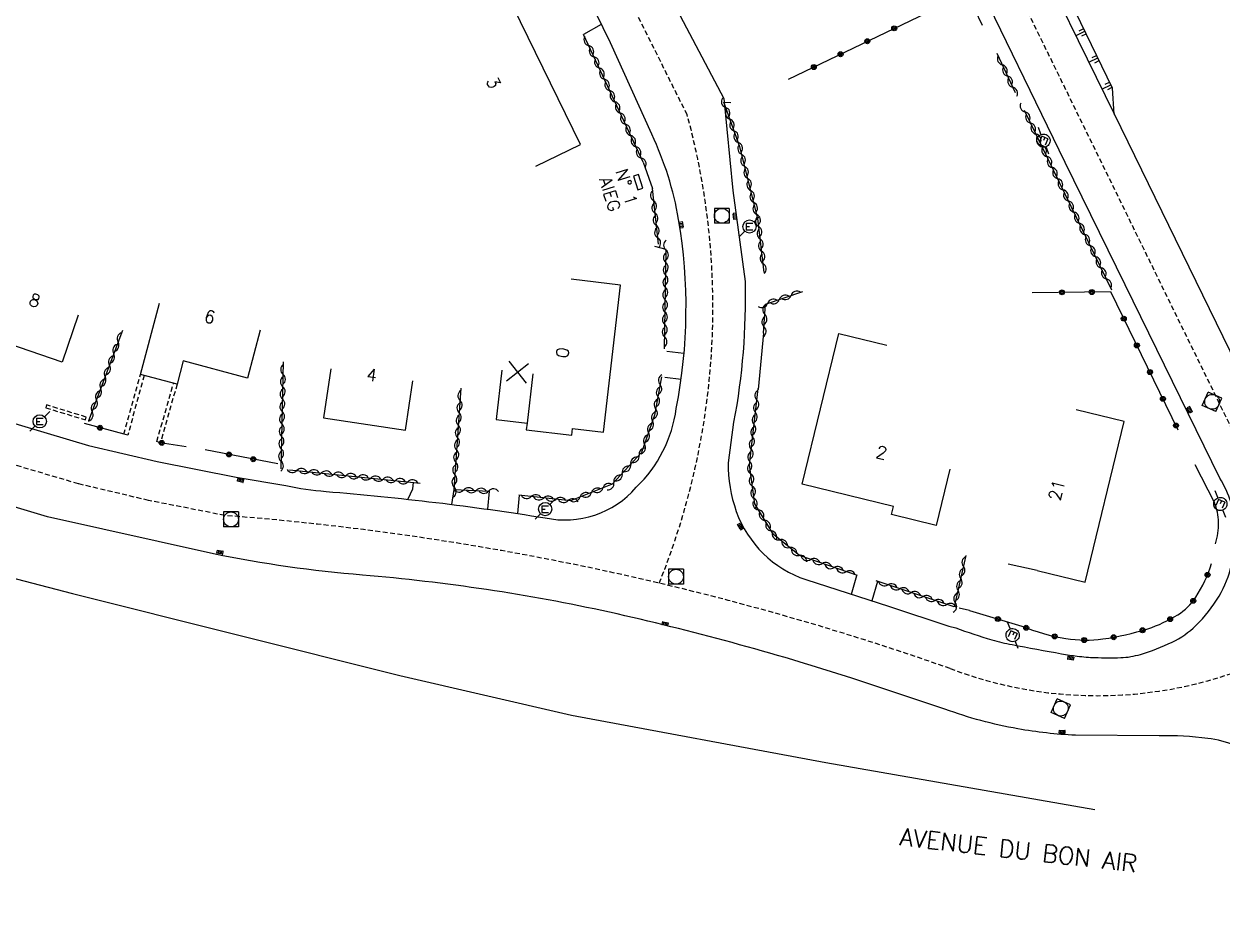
# Model space of a CAD drawing. Header units: millimetres. Extents: x 184000 to 185001, y 129000 to 130000.
# Drawn here: x 184783 to 184903.8, y 129724.7 to 129813.2 of the extents above; entities that cross this region are included whole.
import ezdxf
from ezdxf.enums import TextEntityAlignment as Align

# ---------------------------------------------------------------- set-up
doc = ezdxf.new("R2010")
doc.units = ezdxf.units.MM
doc.linetypes.add('DASHED', pattern=[0.75, 0.5, -0.25])
doc.layers.get('0').update_dxf_attribs({"linetype": 'CONTINUOUS'})
for name, color, linetype in [('W0001', 6, 'DASHED'), ('W0008', 7, 'CONTINUOUS'), ('W0100', 7, 'CONTINUOUS'), ('W0112', 1, 'DASHED'), ('W0211', 2, 'CONTINUOUS'), ('W0310', 3, 'CONTINUOUS'), ('W0322', 7, 'CONTINUOUS'), ('W0330', 7, 'CONTINUOUS'), ('W0334', 7, 'CONTINUOUS'), ('W0400', 7, 'CONTINUOUS'), ('W0420', 7, 'CONTINUOUS'), ('W0471', 7, 'CONTINUOUS'), ('W0984', 7, 'CONTINUOUS'), ('W0989', 7, 'CONTINUOUS'), ('W0991', 7, 'CONTINUOUS'), ('W1102', 7, 'CONTINUOUS')]:
    doc.layers.add(name, color=color, linetype=linetype)
doc.styles.get("Standard").update_dxf_attribs({"font": 'romans.shx', "width": 0.85})

# ---------------------------------------------------------------- blocks, each defined once
blk = doc.blocks.new('t310o')
at = {"color": 0, "linetype": 'Continuous'}
for centre, start, end in [((-0.5, 0.38), 216.8699, 323.1304), ((0.5, -0.37), 36.8699, 143.1303)]:
    blk.add_arc(centre, 0.625, start, end, dxfattribs=at)
blk = doc.blocks.new('T420')
for p, q in [((0.75, 0.75), (-0.75, 0.75)), ((-0.75, 0.75), (-0.75, -0.75)), ((0.75, 0.75), (0.75, -0.75)), ((0.75, -0.75), (-0.75, -0.75))]:
    blk.add_line(p, q)
blk.add_ellipse((0, 0), major_axis=(-0.53, 0.53), ratio=1, start_param=3.926991, end_param=10.210176)
blk = doc.blocks.new('T400')
for p, q in [((-0.15, 0.3), (0.15, 0.3)), ((-0.15, -0.25), (-0.15, 0.3)), ((-0.15, 0.15), (0.15, 0.15)), ((-0.15, 0), (0.15, 0)), ((0.15, 0.3), (0.15, -0.25)), ((-0.15, -0.15), (0.15, -0.15)), ((-0.15, -0.25), (-0.15, -0.3)), ((-0.15, -0.3), (0.15, -0.3)), ((0.15, -0.3), (0.15, -0.25))]:
    blk.add_line(p, q)
blk = doc.blocks.new('T471')
for p, q in [((-0.333334, 0.333334), (-0.333334, -0.333334)), ((-0.333334, 0.333334), (0.333334, 0.333334)), ((-0.333334, 0), (0, 0)), ((0.500001, 0.500001), (1.000002, 1.000002)), ((-0.500001, -0.500001), (-1.000002, -1.000002)), ((-0.333334, -0.333334), (0.333334, -0.333334))]:
    blk.add_line(p, q)
blk.add_ellipse((0, 0), major_axis=(0.471405, 0.471405), ratio=1, start_param=5.4977871438, end_param=11.780972451)
blk = doc.blocks.new('t322o')
at = {"color": 0, "linetype": 'Continuous'}
for radius in [0.25, 0.15]:
    blk.add_circle((0, 0), radius, dxfattribs=at)
blk = doc.blocks.new('t211o')
at = {"color": 0, "linetype": 'Continuous'}
for p, q in [((-0.29, 0.5), (-0.29, 0)), ((0, 1), (0, 0)), ((0.29, 0.5), (0.29, 0))]:
    blk.add_line(p, q, dxfattribs=at)
blk = doc.blocks.new('t991o')
at = {"color": 0, "linetype": 'Continuous'}
for p, q in [((-1, 1), (1, -1)), ((-1, -1), (1, 1))]:
    blk.add_line(p, q, dxfattribs=at)

msp = doc.modelspace()

# ---------------------------------------------------------------- linework, layer by layer
at = {"layer": 'W0001'}
for points in [[(185000, 129570.51, -0.042425), (184988.5, 129582.34, -0.089563), (184963.57, 129623.3), (184941.97, 129689.92, 0.038652), (184906.56, 129768.82), (184864.12, 129855.51), (184840.94, 129898.32), (184824.03, 129928.99), (184803.76, 129965.66), (184789.46, 129991.85), (184785.94, 130000)], [(185000, 129570.51, -0.042425), (184988.5, 129582.34, -0.089563), (184963.57, 129623.3), (184941.97, 129689.92, 0.038652), (184906.56, 129768.82), (184864.12, 129855.51), (184840.94, 129898.32), (184824.03, 129928.99), (184803.76, 129965.66), (184789.46, 129991.85), (184785.94, 130000)], [(184847.06, 129756.78, 0.164048), (184849.89, 129804), (184840.88, 129822.04), (184827.33, 129846.68)], [(184847.06, 129756.78, 0.164048), (184849.89, 129804), (184840.88, 129822.04), (184827.33, 129846.68)], [(184876.43, 129748.17, 0.06547), (184803.24, 129763.61), (184795.55, 129765.12), (184788.47, 129766.8), (184779.62, 129769.41), (184765.13, 129774.18), (184758.39, 129776.5), (184746.07, 129781.09), (184734.48, 129785.04), (184723.26, 129788.5), (184711.66, 129791.78), (184694.2, 129796.32), (184684.42, 129798.52), (184661.66, 129802.55), (184623.85, 129807.92)], [(184876.43, 129748.17, 0.06547), (184803.24, 129763.61), (184795.55, 129765.12), (184788.47, 129766.8), (184779.62, 129769.41), (184765.13, 129774.18), (184758.39, 129776.5), (184746.07, 129781.09), (184734.48, 129785.04), (184723.26, 129788.5), (184711.66, 129791.78), (184694.2, 129796.32), (184684.42, 129798.52), (184661.66, 129802.55), (184623.85, 129807.92)], [(184876.43, 129748.17, 0.246497), (184914.97, 129752.79, 0.246497)], [(184876.43, 129748.17, 0.246497), (184914.97, 129752.79, 0.246497)]]:
    msp.add_lwpolyline(points, format="xyb", dxfattribs=at)
at = {"layer": 'W0008'}
for points in [[(184942.92, 129697.63), (184941.39, 129702.11), (184938.63, 129708.9), (184931.85, 129724.46), (184925.96, 129736.68), (184919.74, 129749.32), (184893, 129804.07), (184883.95, 129822.53), (184865.74, 129859.66)], [(184942.92, 129697.63), (184941.39, 129702.11), (184938.63, 129708.9), (184931.85, 129724.46), (184925.96, 129736.68), (184919.74, 129749.32), (184893, 129804.07), (184883.95, 129822.53), (184865.74, 129859.66)], [(184903.61, 129767.38), (184894.08, 129786.86), (184888.03, 129799.22), (184878.56, 129818.67), (184873.41, 129829.16), (184868.14, 129839.91), (184861.17, 129854.06)], [(184903.61, 129767.38), (184894.08, 129786.86), (184888.03, 129799.22), (184878.56, 129818.67), (184873.41, 129829.16), (184868.14, 129839.91), (184861.17, 129854.06)], [(184849.02, 129793.46), (184849.02, 129793.46)], [(184849.02, 129793.46), (184849.02, 129793.46)], [(184849.67, 129781.38), (184849.67, 129781.38)], [(184849.67, 129781.38), (184849.67, 129781.38)], [(184855.32, 129777.99), (184855.32, 129777.99)], [(184855.32, 129777.99), (184855.32, 129777.99)], [(184847.66, 129770.52), (184847.66, 129770.52)], [(184847.66, 129770.52), (184847.66, 129770.52)], [(184813.45, 129766.03), (184813.45, 129766.03)], [(184813.45, 129766.03), (184813.45, 129766.03)], [(184844.75, 129766.45), (184844.75, 129766.45)], [(184844.75, 129766.45), (184844.75, 129766.45)], [(184829.5, 129764.28), (184829.5, 129764.28)], [(184829.5, 129764.28), (184829.5, 129764.28)], [(184831.58, 129763.98), (184831.58, 129763.98)], [(184831.58, 129763.98), (184831.58, 129763.98)], [(184840.52, 129763.63), (184840.52, 129763.63)], [(184840.52, 129763.63), (184840.52, 129763.63)], [(184854.84, 129764.02), (184854.84, 129764.02)], [(184854.84, 129764.02), (184854.84, 129764.02)], [(184835.55, 129763.37), (184835.55, 129763.37)], [(184835.55, 129763.37), (184835.55, 129763.37)], [(184802.1, 129759.76), (184802.1, 129759.76)], [(184802.1, 129759.76), (184802.1, 129759.76)], [(184857.58, 129759.76), (184857.58, 129759.76)], [(184857.58, 129759.76), (184857.58, 129759.76)], [(184817.13, 129757.59), (184817.13, 129757.59)], [(184817.13, 129757.59), (184817.13, 129757.59)], [(184830.23, 129756.04), (184830.23, 129756.04)], [(184830.23, 129756.04), (184830.23, 129756.04)], [(184842.05, 129753.85), (184842.05, 129753.85)], [(184842.05, 129753.85), (184842.05, 129753.85)], [(184854.98, 129750.63), (184854.98, 129750.63)], [(184854.98, 129750.63), (184854.98, 129750.63)], [(184897.49, 129741.39), (184889.05, 129741.44)], [(184897.49, 129741.39), (184889.05, 129741.44)]]:
    msp.add_lwpolyline(points, dxfattribs=at)
for points in [[(184774.67, 129847.81, 0.023), (184796.84, 129840.88), (184804.75, 129838.93), (184815.6, 129836.46, 0.500834), (184822.91, 129841.44, -0.102585), (184823.76, 129844.75), (184830.9, 129848.6), (184853.59, 129805.67), (184854.49, 129796.38), (184855.72, 129787.21, -0.052284), (184854.57, 129773.01), (184854.01, 129768.93, 0.087772), (184854.84, 129764.02, 0.230369), (184861.86, 129757.14), (184870.28, 129754.44), (184876.29, 129752.45), (184876.97, 129752.26)], [(184774.67, 129847.81, 0.023), (184796.84, 129840.88), (184804.75, 129838.93), (184815.6, 129836.46, 0.500834), (184822.91, 129841.44, -0.102585), (184823.76, 129844.75), (184830.9, 129848.6), (184853.59, 129805.67), (184854.49, 129796.38), (184855.72, 129787.21, -0.052284), (184854.57, 129773.01), (184854.01, 129768.93, 0.087772), (184854.84, 129764.02, 0.230369), (184861.86, 129757.14), (184870.28, 129754.44), (184876.29, 129752.45), (184876.97, 129752.26)], [(184780.82, 129773.24), (184789.5, 129770.68), (184796.41, 129769.04), (184804.37, 129767.46), (184809.4, 129766.63, 0.032046), (184813.45, 129766.03, -0.019559), (184835.55, 129763.37, 0.274252), (184844.75, 129766.45, 0.169878), (184848.78, 129774.39, 0.090467), (184849.02, 129793.46, 0.068604), (184846.31, 129802.05), (184842.16, 129811.27), (184837.71, 129820.37, 0.245352), (184829.51, 129827.12), (184805.93, 129832.45), (184795.93, 129834.91, -0.040291), (184764.21, 129845.47)], [(184780.82, 129773.24), (184789.5, 129770.68), (184796.41, 129769.04), (184804.37, 129767.46), (184809.4, 129766.63, 0.032046), (184813.45, 129766.03, -0.019559), (184835.55, 129763.37, 0.274252), (184844.75, 129766.45, 0.169878), (184848.78, 129774.39, 0.090467), (184849.02, 129793.46, 0.068604), (184846.31, 129802.05), (184842.16, 129811.27), (184837.71, 129820.37, 0.245352), (184829.51, 129827.12), (184805.93, 129832.45), (184795.93, 129834.91, -0.040291), (184764.21, 129845.47)], [(184875.89, 129744.07), (184866.61, 129747.16, 0.022882), (184842.05, 129753.85, 0.032904), (184817.13, 129757.59, -0.02993), (184802.1, 129759.74), (184785.34, 129763.46), (184774.64, 129766.67), (184757.42, 129772.59), (184739.37, 129779.17), (184722.01, 129784.66), (184705.5, 129789.2)], [(184875.89, 129744.07), (184866.61, 129747.16, 0.022882), (184842.05, 129753.85, 0.032904), (184817.13, 129757.59, -0.02993), (184802.1, 129759.74), (184785.34, 129763.46), (184774.64, 129766.67), (184757.42, 129772.59), (184739.37, 129779.17), (184722.01, 129784.66), (184705.5, 129789.2)], [(184876.97, 129752.26, 0.013439), (184880.62, 129751.07, 0.024649), (184882.66, 129750.58, 0.0039), (184887.66, 129749.66, 0.012421), (184889.24, 129749.42, 0.022958), (184891.03, 129749.28, 0.015959), (184893.63, 129749.27, 0.065416), (184895.61, 129749.6, 0.038201), (184898.81, 129750.83, 0.082674), (184901.2, 129752.51, 0.063815), (184903.54, 129755.47, 0.083466), (184904.8, 129758.67, 0.065454), (184905.13, 129763.02, 0.070759), (184904.76, 129764.92, 0.050551), (184903.61, 129767.38)], [(184876.97, 129752.26, 0.013439), (184880.62, 129751.07, 0.024649), (184882.66, 129750.58, 0.0039), (184887.66, 129749.66, 0.012421), (184889.24, 129749.42, 0.022958), (184891.03, 129749.28, 0.015959), (184893.63, 129749.27, 0.065416), (184895.61, 129749.6, 0.038201), (184898.81, 129750.83, 0.082674), (184901.2, 129752.51, 0.063815), (184903.54, 129755.47, 0.083466), (184904.8, 129758.67, 0.065454), (184905.13, 129763.02, 0.070759), (184904.76, 129764.92, 0.050551), (184903.61, 129767.38)], [(184889.05, 129741.44, -0.016427), (184886.13, 129741.67, -0.016427), (184883.24, 129742.09, -0.021357), (184879.52, 129742.92, -0.021357), (184875.89, 129744.07)], [(184889.05, 129741.44, -0.016427), (184886.13, 129741.67, -0.016427), (184883.24, 129742.09, -0.021357), (184879.52, 129742.92, -0.021357), (184875.89, 129744.07)], [(184925.39, 129722.82, 0.026034), (184923.33, 129726.65, 0.044444), (184921.81, 129728.7, 0.01873), (184917.62, 129733.1, 0.030519), (184914.79, 129735.54, 0.045049), (184911.56, 129737.57, 0.024751), (184905.22, 129740.4, 0.060904), (184902.4, 129741.12, 0.035927), (184897.49, 129741.39)], [(184925.39, 129722.82, 0.026034), (184923.33, 129726.65, 0.044444), (184921.81, 129728.7, 0.01873), (184917.62, 129733.1, 0.030519), (184914.79, 129735.54, 0.045049), (184911.56, 129737.57, 0.024751), (184905.22, 129740.4, 0.060904), (184902.4, 129741.12, 0.035927), (184897.49, 129741.39)]]:
    msp.add_lwpolyline(points, format="xyb", dxfattribs=at)
at = {"layer": 'W0100'}
for points in [[(184834.63, 129798.83), (184839.12, 129801.03), (184830.82, 129818.03), (184830.56, 129817.9), (184829.26, 129820.57), (184824.77, 129818.37)], [(184834.63, 129798.83), (184839.12, 129801.03), (184830.82, 129818.03), (184830.56, 129817.9), (184829.26, 129820.57), (184824.77, 129818.37)], [(184788.44, 129783.8), (184786.82, 129779.07), (184778.08, 129782.06), (184779.7, 129786.79)], [(184788.44, 129783.8), (184786.82, 129779.07), (184778.08, 129782.06), (184779.7, 129786.79)], [(184831.19, 129778.25), (184830.6, 129773.29), (184833.73, 129772.92), (184833.65, 129772.23), (184838.25, 129771.69), (184838.33, 129772.39), (184841.44, 129772.02), (184843.15, 129786.85), (184838.18, 129787.43)], [(184831.19, 129778.25), (184830.6, 129773.29), (184833.73, 129772.92), (184833.65, 129772.23), (184838.25, 129771.69), (184838.33, 129772.39), (184841.44, 129772.02), (184843.15, 129786.85), (184838.18, 129787.43)], [(184806.81, 129782.29), (184805.52, 129777.46), (184799.04, 129779.19), (184798.42, 129776.84), (184794.73, 129777.83), (184796.64, 129785.01)], [(184806.81, 129782.29), (184805.52, 129777.46), (184799.04, 129779.19), (184798.42, 129776.84), (184794.73, 129777.83), (184796.64, 129785.01)], [(184876.37, 129768.28), (184874.99, 129762.59), (184870.49, 129763.69), (184870.69, 129764.52), (184861.47, 129766.76), (184865.17, 129781.97), (184870.03, 129780.79)], [(184876.37, 129768.28), (184874.99, 129762.59), (184870.49, 129763.69), (184870.69, 129764.52), (184861.47, 129766.76), (184865.17, 129781.97), (184870.03, 129780.79)], [(184813.92, 129778.39), (184813.19, 129773.44), (184821.47, 129772.22), (184822.19, 129777.17)], [(184813.92, 129778.39), (184813.19, 129773.44), (184821.47, 129772.22), (184822.19, 129777.17)], [(184805.52, 129777.46), (184805.52, 129777.46)], [(184805.52, 129777.46), (184805.52, 129777.46)], [(184830.6, 129773.29), (184830.6, 129773.29)], [(184830.6, 129773.29), (184830.6, 129773.29)], [(184885.19, 129758.06), (184890.05, 129756.88), (184893.98, 129773.09), (184889.12, 129774.27)], [(184885.19, 129758.06), (184890.05, 129756.88), (184893.98, 129773.09), (184889.12, 129774.27)], [(184885.19, 129758.06), (184882.26, 129758.71)], [(184885.19, 129758.06), (184882.26, 129758.71)]]:
    msp.add_lwpolyline(points, dxfattribs=at)
msp.add_lwpolyline([(184844.46, 129797.83), (184844.89, 129796.46), (184845.41, 129796.61), (184844.98, 129797.98)], close=True, dxfattribs=at)
msp.add_lwpolyline([(184844.46, 129797.83), (184844.89, 129796.46), (184845.41, 129796.61), (184844.98, 129797.98)], close=True, dxfattribs=at)
at = {"layer": 'W0112'}
for points in [[(184795.11, 129777.72), (184793.44, 129771.7), (184793.06, 129771.81), (184794.72, 129777.83)], [(184795.11, 129777.72), (184793.44, 129771.7), (184793.06, 129771.81), (184794.72, 129777.83)], [(184798.42, 129776.84), (184796.73, 129770.95), (184796.38, 129771.08), (184798.07, 129776.93)], [(184798.42, 129776.84), (184796.73, 129770.95), (184796.38, 129771.08), (184798.07, 129776.93)]]:
    msp.add_lwpolyline(points, dxfattribs=at)
msp.add_lwpolyline([(184789.25, 129773.53), (184785.26, 129774.75), (184785.17, 129774.47), (184789.17, 129773.25)], close=True, dxfattribs=at)
msp.add_lwpolyline([(184789.25, 129773.53), (184785.26, 129774.75), (184785.17, 129774.47), (184789.17, 129773.25)], close=True, dxfattribs=at)
at = {"layer": 'W0211'}
msp.add_lwpolyline([(184892.97, 129804.09), (184892.79, 129806.72), (184884.82, 129823.19), (184866.43, 129860.01), (184844.01, 129900.99), (184832.31, 129923.3), (184828.06, 129931.48), (184808.19, 129968.11), (184796.78, 129989.46), (184792.42, 129997.84), (184791.47, 130000)], dxfattribs=at)
msp.add_lwpolyline([(184892.97, 129804.09), (184892.79, 129806.72), (184884.82, 129823.19), (184866.43, 129860.01), (184844.01, 129900.99), (184832.31, 129923.3), (184828.06, 129931.48), (184808.19, 129968.11), (184796.78, 129989.46), (184792.42, 129997.84), (184791.47, 130000)], dxfattribs=at)
at = {"layer": 'W0310'}
for p, q in [((184845.45, 129799.23), (184839.44, 129812.13)), ((184845.45, 129799.23), (184839.44, 129812.13)), ((184846.98, 129790.97), (184846.37, 129796.59)), ((184846.98, 129790.97), (184846.37, 129796.59)), ((184792.9, 129782.27), (184789.5, 129773.16)), ((184792.9, 129782.27), (184789.5, 129773.16)), ((184809.14, 129779.09), (184808.88, 129768.31)), ((184809.14, 129779.09), (184808.88, 129768.31)), ((184809.77, 129768.22), (184822.94, 129766.87)), ((184809.77, 129768.22), (184822.94, 129766.87))]:
    msp.add_line(p, q, dxfattribs=at)
for points in [[(184883, 129806.23), (184881.15, 129810.19)], [(184883, 129806.23), (184881.15, 129810.19)], [(184857.65, 129788.1), (184857.01, 129793.55), (184855.19, 129800.79), (184853.59, 129805.29), (184854.28, 129805.27)], [(184857.65, 129788.1), (184857.01, 129793.55), (184855.19, 129800.79), (184853.59, 129805.29), (184854.28, 129805.27)], [(184892.74, 129786.33), (184883.91, 129804.46)], [(184892.74, 129786.33), (184883.91, 129804.46)], [(184847.59, 129780.43), (184847.75, 129790.44), (184846.62, 129790.72)], [(184847.59, 129780.43), (184847.75, 129790.44), (184846.62, 129790.72)], [(184857.59, 129782), (184857.79, 129784.92), (184861.54, 129786.2)], [(184857.59, 129782), (184857.79, 129784.92), (184861.54, 129786.2)], [(184847.29, 129777.58), (184846.6, 129773.74), (184845.28, 129769.95), (184842.3, 129766.75), (184838.11, 129765.08), (184832.91, 129765.64)], [(184847.29, 129777.58), (184846.6, 129773.74), (184845.28, 129769.95), (184842.3, 129766.75), (184838.11, 129765.08), (184832.91, 129765.64)], [(184827.04, 129776.45), (184826.34, 129766.23), (184829.96, 129766.06)], [(184827.04, 129776.45), (184826.34, 129766.23), (184829.96, 129766.06)], [(184867.07, 129757.54), (184861.2, 129759.56), (184858.6, 129761.69), (184856.71, 129764.77), (184856.17, 129768.7), (184857.04, 129776.43)], [(184867.07, 129757.54), (184861.2, 129759.56), (184858.6, 129761.69), (184856.71, 129764.77), (184856.17, 129768.7), (184857.04, 129776.43)], [(184878, 129759.58), (184876.82, 129754.39), (184868.94, 129757.01)], [(184878, 129759.58), (184876.82, 129754.39), (184868.94, 129757.01)]]:
    msp.add_lwpolyline(points, dxfattribs=at)
at = {"layer": 'W0322'}
for p, q in [((184793.07, 129771.81), (184789.07, 129772.87)), ((184793.07, 129771.81), (184789.07, 129772.87)), ((184799.33, 129770.54), (184796.72, 129770.95)), ((184799.33, 129770.54), (184796.72, 129770.95)), ((184808.57, 129768.8), (184801.27, 129770.23)), ((184808.57, 129768.8), (184801.27, 129770.23))]:
    msp.add_line(p, q, dxfattribs=at)
for points in [[(184860.1, 129807.6), (184878.12, 129816.28), (184871.07, 129830.47)], [(184860.1, 129807.6), (184878.12, 129816.28), (184871.07, 129830.47)], [(184879.69, 129813.02), (184878.12, 129816.28)], [(184879.69, 129813.02), (184878.12, 129816.28)], [(184892.6, 129786.17), (184884.7, 129786.07)], [(184892.6, 129786.17), (184884.7, 129786.07)], [(184899.43, 129772.21), (184892.61, 129786.15)], [(184899.43, 129772.21), (184892.61, 129786.15)], [(184903.07, 129764.92), (184901.14, 129768.71)], [(184903.07, 129764.92), (184901.14, 129768.71)]]:
    msp.add_lwpolyline(points, dxfattribs=at)
for points in [[(184903.18, 129760.74, 0.044677), (184903.43, 129761.81, 0.044677), (184903.49, 129762.91, 0.042165), (184903.37, 129763.93, 0.042165), (184903.07, 129764.92)], [(184903.18, 129760.74, 0.044677), (184903.43, 129761.81, 0.044677), (184903.49, 129762.91, 0.042165), (184903.37, 129763.93, 0.042165), (184903.07, 129764.92)], [(184878.35, 129754.01), (184883.66, 129752.46, 0.059861), (184888.08, 129751.2, 0.073495), (184891.83, 129751.16, 0.043712), (184896.36, 129752.19, 0.061258), (184899.37, 129753.59, 0.108693), (184901.2, 129755.37, 0.074065), (184902.77, 129758.76)], [(184878.35, 129754.01), (184883.66, 129752.46, 0.059861), (184888.08, 129751.2, 0.073495), (184891.83, 129751.16, 0.043712), (184896.36, 129752.19, 0.061258), (184899.37, 129753.59, 0.108693), (184901.2, 129755.37, 0.074065), (184902.77, 129758.76)]]:
    msp.add_lwpolyline(points, format="xyb", dxfattribs=at)
at = {"layer": 'W0330'}
msp.add_lwpolyline([(184686.84, 129780.84), (184727.44, 129771.27), (184756.95, 129763.77), (184787.86, 129755.74), (184820.9, 129747.48), (184838.22, 129743.48), (184863.87, 129738.7), (184891.01, 129733.94)], dxfattribs=at)
msp.add_lwpolyline([(184686.84, 129780.84), (184727.44, 129771.27), (184756.95, 129763.77), (184787.86, 129755.74), (184820.9, 129747.48), (184838.22, 129743.48), (184863.87, 129738.7), (184891.01, 129733.94)], dxfattribs=at)
at = {"layer": 'W0334'}
for p, q in [((184857.59, 129781.99), (184857.05, 129776.32)), ((184857.59, 129781.99), (184857.05, 129776.32)), ((184849.56, 129779.93), (184847.83, 129780.13)), ((184849.56, 129779.93), (184847.83, 129780.13)), ((184847.63, 129777.55), (184849.26, 129777.34)), ((184847.63, 129777.55), (184849.26, 129777.34)), ((184829.77, 129764.24), (184829.94, 129766.06)), ((184829.77, 129764.24), (184829.94, 129766.06)), ((184832.94, 129765.64), (184832.76, 129763.81)), ((184832.94, 129765.64), (184832.76, 129763.81)), ((184866.47, 129755.66), (184866.99, 129757.56)), ((184866.47, 129755.66), (184866.99, 129757.56)), ((184869.1, 129756.96), (184868.52, 129755)), ((184869.1, 129756.96), (184868.52, 129755))]:
    msp.add_line(p, q, dxfattribs=at)
for points in [[(184841.22, 129813.14), (184839.44, 129812.13)], [(184841.22, 129813.14), (184839.44, 129812.13)], [(184845.45, 129799.23), (184846.37, 129796.59)], [(184845.45, 129799.23), (184846.37, 129796.59)], [(184822.24, 129766.95), (184822.17, 129766.25), (184821.71, 129765.25)], [(184822.24, 129766.95), (184822.17, 129766.25), (184821.71, 129765.25)], [(184826.35, 129766.23), (184826.09, 129764.73)], [(184826.35, 129766.23), (184826.09, 129764.73)], [(184878.35, 129754.01), (184877.33, 129754.26)], [(184878.35, 129754.01), (184877.33, 129754.26)]]:
    msp.add_lwpolyline(points, dxfattribs=at)
at = {"layer": 'W1102'}
msp.add_lwpolyline([(184834.31, 129777.88), (184833.73, 129772.92)], dxfattribs=at)
msp.add_lwpolyline([(184834.31, 129777.88), (184833.73, 129772.92)], dxfattribs=at)

# ---------------------------------------------------------------- block references
at = {"layer": 'W0211', "rotation": 115.825649}
for p in [(184890.01, 129812.45), (184890.01, 129812.45), (184891.32, 129809.75), (184891.32, 129809.75), (184892.63, 129807.05), (184892.63, 129807.05)]:
    msp.add_blockref('t211o', p, dxfattribs=at)
at = {"layer": 'W0310'}
for p, rotation in [((184839.97, 129811), 114.9602198223185), ((184839.97, 129811), 114.9602198223185), ((184840.5, 129809.86), 114.9602198223185), ((184840.5, 129809.86), 114.9602198223185), ((184841.03, 129808.73), 114.9602198223185), ((184841.03, 129808.73), 114.9602198223185), ((184881.68, 129809.06), 115.040684), ((184881.68, 129809.06), 115.040684), ((184841.55, 129807.6), 114.9602198223185), ((184841.55, 129807.6), 114.9602198223185), ((184882.21, 129807.93), 115.040684), ((184882.21, 129807.93), 115.040684), ((184842.08, 129806.46), 114.9602198223185), ((184842.08, 129806.46), 114.9602198223185), ((184882.73, 129806.8), 115.040684), ((184882.73, 129806.8), 115.040684), ((184842.61, 129805.33), 114.9602198223185), ((184842.61, 129805.33), 114.9602198223185), ((184853.77, 129804.76), 109.6071632783576), ((184853.77, 129804.76), 109.6071632783576), ((184843.14, 129804.2), 114.9602198223185), ((184843.14, 129804.2), 114.9602198223185), ((184854.19, 129803.58), 109.6071632783576), ((184854.19, 129803.58), 109.6071632783576), ((184883.98, 129804.31), 115.969951), ((184883.98, 129804.31), 115.969951), ((184843.66, 129803.06), 114.9602198223185), ((184843.66, 129803.06), 114.9602198223185), ((184854.61, 129802.41), 109.6071632783576), ((184854.61, 129802.41), 109.6071632783576), ((184884.53, 129803.19), 115.969951), ((184884.53, 129803.19), 115.969951), ((184844.19, 129801.93), 114.9602198223185), ((184844.19, 129801.93), 114.9602198223185), ((184855.03, 129801.23), 109.6071632783576), ((184855.03, 129801.23), 109.6071632783576), ((184885.08, 129802.07), 115.969951), ((184885.08, 129802.07), 115.969951), ((184844.72, 129800.8), 114.9602198223185), ((184844.72, 129800.8), 114.9602198223185), ((184855.38, 129800.03), 104.1144383037558), ((184855.38, 129800.03), 104.1144383037558), ((184885.63, 129800.94), 115.969951), ((184885.63, 129800.94), 115.969951), ((184845.25, 129799.66), 114.9602198223185), ((184845.25, 129799.66), 114.9602198223185), ((184855.68, 129798.82), 104.1144383037558), ((184855.68, 129798.82), 104.1144383037558), ((184886.17, 129799.82), 115.969951), ((184886.17, 129799.82), 115.969951), ((184886.72, 129798.7), 115.969951), ((184886.72, 129798.7), 115.969951), ((184855.99, 129797.61), 104.1144383037558), ((184855.99, 129797.61), 104.1144383037558), ((184887.27, 129797.57), 115.969951), ((184887.27, 129797.57), 115.969951), ((184856.29, 129796.39), 104.1144383037558), ((184856.29, 129796.39), 104.1144383037558), ((184887.82, 129796.45), 115.969951), ((184887.82, 129796.45), 115.969951), ((184846.5, 129795.35), 96.22944587950005), ((184846.5, 129795.35), 96.22944587950005), ((184856.6, 129795.18), 104.1144383037558), ((184856.6, 129795.18), 104.1144383037558), ((184888.36, 129795.32), 115.969951), ((184888.36, 129795.32), 115.969951), ((184846.64, 129794.1), 96.22944587950005), ((184846.64, 129794.1), 96.22944587950005), ((184856.9, 129793.97), 104.1144383037558), ((184856.9, 129793.97), 104.1144383037558), ((184888.91, 129794.2), 115.969951), ((184888.91, 129794.2), 115.969951), ((184846.77, 129792.86), 96.22944587950005), ((184846.77, 129792.86), 96.22944587950005), ((184857.1, 129792.74), 96.756665171587), ((184857.1, 129792.74), 96.756665171587), ((184889.46, 129793.08), 115.969951), ((184889.46, 129793.08), 115.969951), ((184846.91, 129791.62), 96.22944587950005), ((184846.91, 129791.62), 96.22944587950005), ((184857.25, 129791.5), 96.756665171587), ((184857.25, 129791.5), 96.756665171587), ((184890, 129791.95), 115.969951), ((184890, 129791.95), 115.969951), ((184847.75, 129790.36), 89.06920410401177), ((184847.75, 129790.36), 89.06920410401177), ((184857.4, 129790.26), 96.756665171587), ((184857.4, 129790.26), 96.756665171587), ((184890.55, 129790.83), 115.969951), ((184890.55, 129790.83), 115.969951), ((184847.73, 129789.11), 89.06920410401177), ((184847.73, 129789.11), 89.06920410401177), ((184857.55, 129789.01), 96.756665171587), ((184857.55, 129789.01), 96.756665171587), ((184891.1, 129789.71), 115.969951), ((184891.1, 129789.71), 115.969951), ((184847.71, 129787.86), 89.06920410401177), ((184847.71, 129787.86), 89.06920410401177), ((184891.65, 129788.58), 115.969951), ((184891.65, 129788.58), 115.969951), ((184847.69, 129786.61), 89.06920410401177), ((184847.69, 129786.61), 89.06920410401177), ((184892.19, 129787.46), 115.969951), ((184892.19, 129787.46), 115.969951), ((184847.67, 129785.36), 89.06920410401177), ((184847.67, 129785.36), 89.06920410401177), ((184857.99, 129784.99), 18.81040741620382), ((184857.99, 129784.99), 18.81040741620382), ((184859.18, 129785.39), 18.81040741620382), ((184859.18, 129785.39), 18.81040741620382), ((184860.36, 129785.8), 18.81040741620382), ((184860.36, 129785.8), 18.81040741620382), ((184847.65, 129784.11), 89.06920410401177), ((184847.65, 129784.11), 89.06920410401177), ((184857.72, 129783.89), 86.10757784685006), ((184857.72, 129783.89), 86.10757784685006), ((184847.63, 129782.86), 89.06920410401177), ((184847.63, 129782.86), 89.06920410401177), ((184857.64, 129782.64), 86.10757784685006), ((184857.64, 129782.64), 86.10757784685006), ((184792.46, 129781.1), 249.5586331136541), ((184792.46, 129781.1), 249.5586331136541), ((184847.61, 129781.61), 89.06920410401177), ((184847.61, 129781.61), 89.06920410401177), ((184792.02, 129779.93), 249.5586331136541), ((184792.02, 129779.93), 249.5586331136541), ((184791.59, 129778.75), 249.5586331136541), ((184791.59, 129778.75), 249.5586331136541), ((184791.15, 129777.58), 249.5586331136541), ((184791.15, 129777.58), 249.5586331136541), ((184809.11, 129777.84), 268.6203589833358), ((184809.11, 129777.84), 268.6203589833358), ((184790.71, 129776.41), 249.5586331136541), ((184790.71, 129776.41), 249.5586331136541), ((184809.08, 129776.59), 268.6203589833358), ((184809.08, 129776.59), 268.6203589833358), ((184847.15, 129776.81), 259.8883009888372), ((184847.15, 129776.81), 259.8883009888372), ((184790.28, 129775.24), 249.5586331136541), ((184790.28, 129775.24), 249.5586331136541), ((184809.05, 129775.34), 268.6203589833358), ((184809.05, 129775.34), 268.6203589833358), ((184826.96, 129775.2), 266.0842184007636), ((184826.96, 129775.2), 266.0842184007636), ((184846.93, 129775.58), 259.8883009888372), ((184846.93, 129775.58), 259.8883009888372), ((184856.91, 129775.25), 83.54311398282373), ((184856.91, 129775.25), 83.54311398282373), ((184789.84, 129774.07), 249.5586331136541), ((184789.84, 129774.07), 249.5586331136541), ((184809.02, 129774.09), 268.6203589833358), ((184809.02, 129774.09), 268.6203589833358), ((184826.87, 129773.96), 266.0842184007636), ((184826.87, 129773.96), 266.0842184007636), ((184846.71, 129774.35), 259.8883009888372), ((184846.71, 129774.35), 259.8883009888372), ((184856.77, 129774.01), 83.54311398282373), ((184856.77, 129774.01), 83.54311398282373), ((184808.99, 129772.84), 268.6203589833358), ((184808.99, 129772.84), 268.6203589833358), ((184826.79, 129772.71), 266.0842184007636), ((184826.79, 129772.71), 266.0842184007636), ((184846.39, 129773.14), 250.840361904838), ((184846.39, 129773.14), 250.840361904838), ((184856.63, 129772.77), 83.54311398282373), ((184856.63, 129772.77), 83.54311398282373), ((184808.96, 129771.59), 268.6203589833358), ((184808.96, 129771.59), 268.6203589833358), ((184826.7, 129771.46), 266.0842184007636), ((184826.7, 129771.46), 266.0842184007636), ((184845.98, 129771.96), 250.840361904838), ((184845.98, 129771.96), 250.840361904838), ((184856.49, 129771.53), 83.54311398282373), ((184856.49, 129771.53), 83.54311398282373), ((184808.93, 129770.34), 268.6203589833358), ((184808.93, 129770.34), 268.6203589833358), ((184826.62, 129770.22), 266.0842184007636), ((184826.62, 129770.22), 266.0842184007636), ((184845.57, 129770.78), 250.840361904838), ((184845.57, 129770.78), 250.840361904838), ((184856.35, 129770.29), 83.54311398282373), ((184856.35, 129770.29), 83.54311398282373), ((184808.9, 129769.09), 268.6203589833358), ((184808.9, 129769.09), 268.6203589833358), ((184826.53, 129768.97), 266.0842184007636), ((184826.53, 129768.97), 266.0842184007636), ((184844.18, 129768.76), 227.038270254752), ((184844.18, 129768.76), 227.038270254752), ((184845.03, 129769.68), 227.038270254752), ((184845.03, 129769.68), 227.038270254752), ((184856.21, 129769.04), 83.54311398282373), ((184856.21, 129769.04), 83.54311398282373), ((184810.51, 129768.14), 354.1646064893635), ((184810.51, 129768.14), 354.1646064893635), ((184811.75, 129768.02), 354.1646064893635), ((184811.75, 129768.02), 354.1646064893635), ((184826.44, 129767.72), 266.0842184007636), ((184826.44, 129767.72), 266.0842184007636), ((184843.33, 129767.85), 227.038270254752), ((184843.33, 129767.85), 227.038270254752), ((184856.29, 129767.81), 97.90963026679742), ((184856.29, 129767.81), 97.90963026679742), ((184812.99, 129767.89), 354.1646064893635), ((184812.99, 129767.89), 354.1646064893635), ((184814.24, 129767.76), 354.1646064893635), ((184814.24, 129767.76), 354.1646064893635), ((184815.48, 129767.64), 354.1646064893635), ((184815.48, 129767.64), 354.1646064893635), ((184816.72, 129767.51), 354.1646064893635), ((184816.72, 129767.51), 354.1646064893635), ((184817.97, 129767.38), 354.1646064893635), ((184817.97, 129767.38), 354.1646064893635), ((184819.21, 129767.26), 354.1646064893635), ((184819.21, 129767.26), 354.1646064893635), ((184820.45, 129767.13), 354.1646064893635), ((184820.45, 129767.13), 354.1646064893635), ((184821.7, 129767), 354.1646064893635), ((184821.7, 129767), 354.1646064893635), ((184826.36, 129766.47), 266.0842184007636), ((184826.36, 129766.47), 266.0842184007636), ((184842.48, 129766.93), 227.038270254752), ((184842.48, 129766.93), 227.038270254752), ((184856.46, 129766.57), 97.90963026679742), ((184856.46, 129766.57), 97.90963026679742), ((184827.35, 129766.18), 357.2687270840103), ((184827.35, 129766.18), 357.2687270840103), ((184828.6, 129766.12), 357.2687270840103), ((184828.6, 129766.12), 357.2687270840103), ((184829.85, 129766.06), 357.2687270840103), ((184829.85, 129766.06), 357.2687270840103), ((184834.15, 129765.51), 173.9000955307109), ((184834.15, 129765.51), 173.9000955307109), ((184839.06, 129765.46), 201.656682972409), ((184839.06, 129765.46), 201.656682972409), ((184840.22, 129765.92), 201.656682972409), ((184840.22, 129765.92), 201.656682972409), ((184841.38, 129766.38), 201.656682972409), ((184841.38, 129766.38), 201.656682972409), ((184856.63, 129765.33), 97.90963026679742), ((184856.63, 129765.33), 97.90963026679742), ((184835.39, 129765.37), 173.9000955307109), ((184835.39, 129765.37), 173.9000955307109), ((184836.64, 129765.24), 173.9000955307109), ((184836.64, 129765.24), 173.9000955307109), ((184837.88, 129765.11), 173.9000955307109), ((184837.88, 129765.11), 173.9000955307109), ((184857.07, 129764.18), 121.442151206172), ((184857.07, 129764.18), 121.442151206172), ((184857.72, 129763.12), 121.442151206172), ((184857.72, 129763.12), 121.442151206172), ((184858.37, 129762.05), 121.442151206172), ((184858.37, 129762.05), 121.442151206172), ((184859.23, 129761.17), 140.6760465800343), ((184859.23, 129761.17), 140.6760465800343), ((184860.2, 129760.37), 140.6760465800343), ((184860.2, 129760.37), 140.6760465800343), ((184861.17, 129759.58), 140.6760465800343), ((184861.17, 129759.58), 140.6760465800343), ((184862.34, 129759.16), 161.0102484875925), ((184862.34, 129759.16), 161.0102484875925), ((184863.52, 129758.76), 161.0102484875925), ((184863.52, 129758.76), 161.0102484875925), ((184864.71, 129758.35), 161.0102484875925), ((184864.71, 129758.35), 161.0102484875925), ((184877.75, 129758.48), 257.2648714287483), ((184877.75, 129758.48), 257.2648714287483), ((184865.89, 129757.94), 161.0102484875925), ((184865.89, 129757.94), 161.0102484875925), ((184877.47, 129757.26), 257.2648714287483), ((184877.47, 129757.26), 257.2648714287483), ((184870.13, 129756.62), 161.5974000446179), ((184870.13, 129756.62), 161.5974000446179), ((184871.32, 129756.22), 161.5974000446179), ((184871.32, 129756.22), 161.5974000446179), ((184872.5, 129755.83), 161.5974000446179), ((184872.5, 129755.83), 161.5974000446179), ((184877.2, 129756.04), 257.2648714287483), ((184877.2, 129756.04), 257.2648714287483), ((184873.69, 129755.43), 161.5974000446179), ((184873.69, 129755.43), 161.5974000446179), ((184874.87, 129755.04), 161.5974000446179), ((184874.87, 129755.04), 161.5974000446179), ((184876.06, 129754.64), 161.5974000446179), ((184876.06, 129754.64), 161.5974000446179), ((184876.92, 129754.82), 257.2648714287483), ((184876.92, 129754.82), 257.2648714287483)]:
    msp.add_blockref('t310o', p, dxfattribs=dict(at, rotation=rotation))
at = {"layer": 'W0322'}
for p, rotation in [((184870.77, 129812.74), 25.725798), ((184870.77, 129812.74), 25.725798), ((184868.06, 129811.44), 25.725798), ((184868.06, 129811.44), 25.725798), ((184865.36, 129810.13), 25.725798), ((184865.36, 129810.13), 25.725798), ((184862.66, 129808.83), 25.725798), ((184862.66, 129808.83), 25.725798), ((184890.7, 129786.14), 180.667466), ((184890.7, 129786.14), 180.667466), ((184887.7, 129786.11), 180.667466), ((184887.7, 129786.11), 180.667466), ((184893.93, 129783.46), 116.045386), ((184893.93, 129783.46), 116.045386), ((184895.25, 129780.76), 116.045386), ((184895.25, 129780.76), 116.045386), ((184896.57, 129778.07), 116.045386), ((184896.57, 129778.07), 116.045386), ((184897.88, 129775.37), 116.045386), ((184897.88, 129775.37), 116.045386), ((184790.65, 129772.45), 165.0590888942345), ((184790.65, 129772.45), 165.0590888942345), ((184899.2, 129772.68), 116.045386), ((184899.2, 129772.68), 116.045386), ((184796.87, 129770.93), 170.9908115804704), ((184796.87, 129770.93), 170.9908115804704), ((184803.66, 129769.76), 168.9455689690533), ((184803.66, 129769.76), 168.9455689690533), ((184806.11, 129769.28), 168.9455689690533), ((184806.11, 129769.28), 168.9455689690533), ((184902.38, 129757.62), 68.135879), ((184902.38, 129757.62), 68.135879), ((184900.94, 129755), 52.21269), ((184900.94, 129755), 52.21269), ((184881.23, 129753.17), 343.6876810000001), ((184881.23, 129753.17), 343.6876810000001), ((184884.09, 129752.28), 338.669967), ((184884.09, 129752.28), 338.669967), ((184898.61, 129753.15), 28.130586), ((184898.61, 129753.15), 28.130586), ((184886.96, 129751.41), 347.600174), ((184886.96, 129751.41), 347.600174), ((184892.91, 129751.33), 10.176087), ((184892.91, 129751.33), 10.176087), ((184895.83, 129752.03), 16.634242), ((184895.83, 129752.03), 16.634242), ((184889.93, 129751.04), 359.305975), ((184889.93, 129751.04), 359.305975)]:
    msp.add_blockref('t322o', p, dxfattribs=dict(at, rotation=rotation))
at = {"layer": 'W0400'}
for p, rotation in [((184854.69, 129793.77), 186.4071083446475), ((184854.69, 129793.77), 186.4071083446475), ((184849.29, 129792.93), 10.08744854384868), ((184849.29, 129792.93), 10.08744854384868), ((184900.58, 129774.27), 205.606071), ((184900.58, 129774.27), 205.606071), ((184804.83, 129767.14), 78.16683998487255), ((184804.83, 129767.14), 78.16683998487255), ((184855.25, 129762.51), 29.00418083304327), ((184855.25, 129762.51), 29.00418083304327), ((184802.76, 129759.9), 79.55545892777938), ((184802.76, 129759.9), 79.55545892777938), ((184847.65, 129752.69), 256.4879503451987), ((184847.65, 129752.69), 256.4879503451987), ((184888.56, 129749.22), 258.695775), ((184888.56, 129749.22), 258.695775), ((184887.73, 129741.79), 89.00266000000003), ((184887.73, 129741.79), 89.00266000000003)]:
    msp.add_blockref('T400', p, dxfattribs=dict(at, rotation=rotation))
at = {"layer": 'W0420'}
for p in [(184853.38, 129793.83), (184853.38, 129793.83), (184803.86, 129763.21), (184803.86, 129763.21), (184848.75, 129757.43), (184848.75, 129757.43)]:
    msp.add_blockref('T420', p, dxfattribs=at)
at = {"layer": 'W0420', "rotation": 246.1983}
for p in [(184902.84, 129775.07), (184902.84, 129775.07), (184887.58, 129744.13), (184887.58, 129744.13)]:
    msp.add_blockref('T420', p, dxfattribs=at)
at = {"layer": 'W0471', "rotation": 246.1983}
for p in [(184885.83, 129801.41), (184885.83, 129801.41), (184903.67, 129764.77), (184903.67, 129764.77), (184882.72, 129751.54), (184882.72, 129751.54)]:
    msp.add_blockref('T471', p, dxfattribs=at)
at = {"layer": 'W0471'}
for p in [(184856.17, 129792.75), (184856.17, 129792.75), (184784.57, 129773.1), (184784.57, 129773.1), (184835.56, 129764.25), (184835.56, 129764.25)]:
    msp.add_blockref('T471', p, dxfattribs=at)
at = {"layer": 'W0991', "rotation": 353.2774397395686}
msp.add_blockref('t991o', (184832.75, 129778.07), dxfattribs=at)
msp.add_blockref('t991o', (184832.75, 129778.07), dxfattribs=at)

# ---------------------------------------------------------------- texts
at = {"layer": 'W0984'}
for s, p in [('N%%D 1', (184843.77, 129796.72)), ('N%%D 1', (184843.77, 129796.72)), ('AIEG', (184842.1, 129796.01)), ('AIEG', (184842.1, 129796.01))]:
    msp.add_text(s, height=1.25, rotation=287.2404, dxfattribs=at).set_placement(p, align=Align.MIDDLE)
at = {"layer": 'W0989'}
msp.add_text('AVENUE DU BON AIR', height=1.75, rotation=353.4559, dxfattribs=at).set_placement((184883.32, 129729.86), align=Align.MIDDLE)
msp.add_text('AVENUE DU BON AIR', height=1.75, rotation=353.4559, dxfattribs=at).set_placement((184883.32, 129729.86), align=Align.MIDDLE)
at = {"layer": 'W0991'}
for s, rotation, p in [('3', 296.8991, (184830.36, 129807.26)), ('3', 296.8991, (184830.36, 129807.26)), ('8', 341.077, (184784.07, 129785.29)), ('8', 341.077, (184784.07, 129785.29)), ('6', 345.0395, (184801.73, 129783.65)), ('6', 345.0395, (184801.73, 129783.65)), ('0', 83.2774, (184837.31, 129780.02)), ('0', 83.2774, (184837.31, 129780.02)), ('4', 351.6076, (184818.06, 129777.78)), ('4', 351.6076, (184818.06, 129777.78)), ('2', 346.3529, (184869.51, 129769.95)), ('2', 346.3529, (184869.51, 129769.95)), ('21', 76.3622, (184887.16, 129766.17)), ('21', 76.3622, (184887.16, 129766.17))]:
    msp.add_text(s, height=1.25, rotation=rotation, dxfattribs=at).set_placement(p, align=Align.MIDDLE)

doc.saveas('drawing.dxf')
